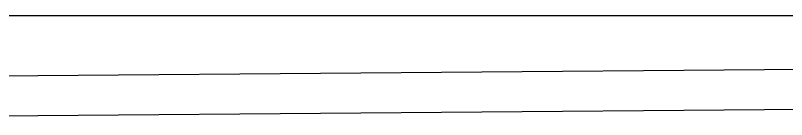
# Model space of a CAD drawing. Extents: x 0 to 702, y -13 to 12.
# Drawn here: x 21.94 to 43.88, y -11.73 to -8.76 of the extents above; entities that cross this region are included whole.
import ezdxf

# ---------------------------------------------------------------- set-up
doc = ezdxf.new("R2010")
doc.units = 0
doc.layers.get('0').update_dxf_attribs({"linetype": 'CONTINUOUS'})

# ---------------------------------------------------------------- blocks, each defined once
blk = doc.blocks.new('*U5')
for p, q in [((59.8, -10.17423, 13.075132), (9.519697, -10.593396, 12.945378)), ((59.8, -10.17423, 13.075132), (9.519697, -10.593396, 12.945378)), ((59.71309, -11.319505, 12.72061), (10.09981, -11.733111, 12.592578)), ((59.71309, -11.319505, 12.72061), (10.09981, -11.733111, 12.592578))]:
    blk.add_line(p, q)
blk = doc.blocks.new('*U6')
blk.add_line((9.451, -8.765, 15.988), (650.451, -8.765, 15.988))
blk.add_line((9.451, -8.765, 15.988), (650.451, -8.765, 15.988))

msp = doc.modelspace()

# ---------------------------------------------------------------- block references
for name in ['*U5', '*U6']:
    msp.add_blockref(name, (0, 0))

doc.saveas('drawing.dxf')
